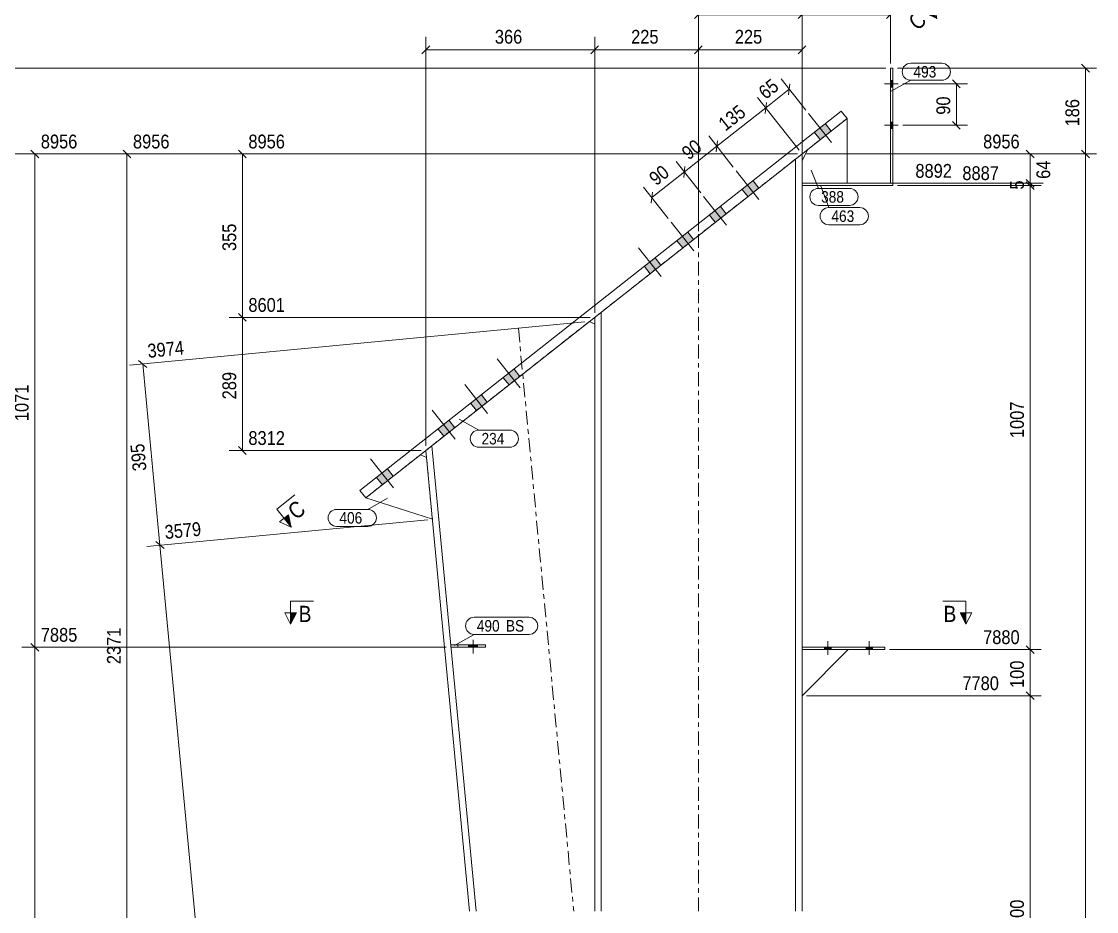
# Model space of a CAD drawing. Header units: millimetres. Extents: x 2 to 579, y 1 to 825.
# Drawn here: x 126.6 to 359.9, y 532.6 to 725.8 of the extents above; entities that cross this region are included whole.
import ezdxf

# ---------------------------------------------------------------- set-up
doc = ezdxf.new("R2010")
doc.units = ezdxf.units.MM
for name, pattern in [('XKITLINE00', [0]), ('XKITLINE01', [4, 1, -1, 1, -1]), ('XKITLINE02', [4, 2, -2]), ('XKITLINE03', [6, 3, -1, 1, -1])]:
    doc.linetypes.add(name, pattern=pattern)
for name, color, linetype, lineweight in [('Bolt', 3, 'Continuous', 0), ('Dimensions', 7, 'Continuous', 0), ('Part', 2, 'Continuous', 0), ('PartMark', 7, 'Continuous', 0), ('Section', 6, 'Continuous', 0)]:
    doc.layers.add(name, color=color, linetype=linetype, lineweight=lineweight)
doc.styles.add('ARIAL', font='ARIAL.TTF')

# ---------------------------------------------------------------- blocks, each defined once
blk = doc.blocks.new('*A6')
at = {"layer": 'Bolt'}
for points in [[(299.96, 700.12), (298.73, 701.69), (301.08, 703.55), (302.32, 701.98)], [(299.96, 700.12), (298.73, 701.69), (301.08, 703.55), (302.32, 701.98)], [(284.26, 687.74), (283.02, 689.31), (285.38, 691.17), (286.61, 689.6)], [(284.26, 687.74), (283.02, 689.31), (285.38, 691.17), (286.61, 689.6)], [(277.19, 682.17), (275.95, 683.74), (278.31, 685.6), (279.55, 684.02)], [(277.19, 682.17), (275.95, 683.74), (278.31, 685.6), (279.55, 684.02)], [(270.12, 676.6), (268.88, 678.17), (271.24, 680.02), (272.48, 678.45)], [(270.12, 676.6), (268.88, 678.17), (271.24, 680.02), (272.48, 678.45)], [(263.05, 671.02), (261.82, 672.59), (264.17, 674.45), (265.41, 672.88)], [(263.05, 671.02), (261.82, 672.59), (264.17, 674.45), (265.41, 672.88)], [(232.43, 646.88), (231.19, 648.45), (233.54, 650.31), (234.78, 648.74)], [(232.43, 646.88), (231.19, 648.45), (233.54, 650.31), (234.78, 648.74)], [(225.36, 641.31), (224.12, 642.88), (226.48, 644.73), (227.72, 643.16)], [(225.36, 641.31), (224.12, 642.88), (226.48, 644.73), (227.72, 643.16)], [(218.29, 635.73), (217.05, 637.31), (219.41, 639.16), (220.65, 637.59)], [(218.29, 635.73), (217.05, 637.31), (219.41, 639.16), (220.65, 637.59)], [(204.94, 625.21), (203.7, 626.78), (206.06, 628.64), (207.3, 627.07)], [(204.94, 625.21), (203.7, 626.78), (206.06, 628.64), (207.3, 627.07)]]:
    blk.add_hatch(color=3, dxfattribs=at).paths.add_polyline_path(points, flags=17)
at = {"layer": 'Bolt', "color": 3, "linetype": 'XKITLINE00', "lineweight": 0}
for p, q in [((302.38, 699.48), (297.43, 705.76)), ((302.38, 699.48), (297.43, 705.76)), ((302.32, 701.98), (301.08, 703.55)), ((302.32, 701.98), (301.08, 703.55)), ((299.96, 700.12), (298.73, 701.69)), ((299.96, 700.12), (298.73, 701.69)), ((286.67, 687.1), (281.72, 693.38)), ((286.67, 687.1), (281.72, 693.38)), ((286.61, 689.6), (285.38, 691.17)), ((286.61, 689.6), (285.38, 691.17)), ((284.26, 687.74), (283.02, 689.31)), ((284.26, 687.74), (283.02, 689.31)), ((279.61, 681.53), (274.65, 687.81)), ((279.61, 681.53), (274.65, 687.81)), ((277.19, 682.17), (275.95, 683.74)), ((277.19, 682.17), (275.95, 683.74)), ((279.55, 684.02), (278.31, 685.6)), ((279.55, 684.02), (278.31, 685.6)), ((272.54, 675.95), (267.59, 682.24)), ((272.54, 675.95), (267.59, 682.24)), ((272.48, 678.45), (271.24, 680.02)), ((272.48, 678.45), (271.24, 680.02)), ((265.47, 670.38), (260.52, 676.66)), ((265.47, 670.38), (260.52, 676.66)), ((270.12, 676.6), (268.88, 678.17)), ((270.12, 676.6), (268.88, 678.17)), ((265.41, 672.88), (264.17, 674.45)), ((265.41, 672.88), (264.17, 674.45)), ((263.05, 671.02), (261.82, 672.59)), ((263.05, 671.02), (261.82, 672.59)), ((234.84, 646.24), (229.89, 652.52)), ((234.84, 646.24), (229.89, 652.52)), ((234.78, 648.74), (233.54, 650.31)), ((234.78, 648.74), (233.54, 650.31)), ((227.78, 640.66), (222.82, 646.95)), ((227.78, 640.66), (222.82, 646.95)), ((232.43, 646.88), (231.19, 648.45)), ((232.43, 646.88), (231.19, 648.45)), ((227.72, 643.16), (226.48, 644.73)), ((227.72, 643.16), (226.48, 644.73)), ((225.36, 641.31), (224.12, 642.88)), ((225.36, 641.31), (224.12, 642.88)), ((220.71, 635.09), (215.75, 641.38)), ((220.71, 635.09), (215.75, 641.38)), ((218.29, 635.73), (217.05, 637.31)), ((218.29, 635.73), (217.05, 637.31)), ((220.65, 637.59), (219.41, 639.16)), ((220.65, 637.59), (219.41, 639.16)), ((207.36, 624.57), (202.4, 630.85)), ((207.36, 624.57), (202.4, 630.85)), ((207.3, 627.07), (206.06, 628.64)), ((207.3, 627.07), (206.06, 628.64)), ((204.94, 625.21), (203.7, 626.78)), ((204.94, 625.21), (203.7, 626.78))]:
    blk.add_line(p, q, dxfattribs=at)
blk = doc.blocks.new('*A12')
at = {"layer": 'Bolt'}
for points in [[(302.32, 589.93), (302.32, 589.43), (300.92, 589.43), (300.92, 589.93)], [(302.32, 589.93), (302.32, 589.43), (300.92, 589.43), (300.92, 589.93)], [(311.32, 589.93), (311.32, 589.43), (309.92, 589.43), (309.92, 589.93)], [(311.32, 589.93), (311.32, 589.43), (309.92, 589.43), (309.92, 589.93)]]:
    blk.add_hatch(color=3, dxfattribs=at).paths.add_polyline_path(points, flags=17)
at = {"layer": 'Bolt', "color": 3, "linetype": 'XKITLINE00', "lineweight": 0}
for p, q in [((301.62, 588.27), (301.62, 591.27)), ((301.62, 588.27), (301.62, 591.27)), ((310.62, 588.27), (310.62, 591.27)), ((310.62, 588.27), (310.62, 591.27)), ((300.92, 589.43), (300.92, 589.93)), ((300.92, 589.43), (300.92, 589.93)), ((302.32, 589.43), (302.32, 589.93)), ((302.32, 589.43), (302.32, 589.93)), ((309.92, 589.43), (309.92, 589.93)), ((309.92, 589.43), (309.92, 589.93)), ((311.32, 589.43), (311.32, 589.93)), ((311.32, 589.43), (311.32, 589.93))]:
    blk.add_line(p, q, dxfattribs=at)
blk = doc.blocks.new('*A13')
at = {"layer": 'Bolt', "color": 3, "linetype": 'XKITLINE02', "lineweight": 0}
for p, q in [((223.64, 589.93), (223.64, 590.43)), ((224.62, 588.58), (224.62, 591.58)), ((225.6, 589.93), (225.6, 590.43))]:
    blk.add_line(p, q, dxfattribs=at)
blk = doc.blocks.new('*A14')
at = {"layer": 'Bolt'}
for points in [[(315.22, 712.94), (315.72, 712.94), (315.72, 711.54), (315.22, 711.54)], [(315.22, 703.94), (315.72, 703.94), (315.72, 702.54), (315.22, 702.54)]]:
    blk.add_hatch(color=3, dxfattribs=at).paths.add_polyline_path(points, flags=17)
at = {"layer": 'Bolt', "color": 3, "linetype": 'XKITLINE00', "lineweight": 0}
for p, q in [((313.88, 712.24), (316.88, 712.24)), ((315.22, 712.94), (315.72, 712.94)), ((315.22, 711.54), (315.72, 711.54)), ((313.88, 703.24), (316.88, 703.24)), ((315.22, 703.94), (315.72, 703.94)), ((315.22, 702.54), (315.72, 702.54))]:
    blk.add_line(p, q, dxfattribs=at)
blk = doc.blocks.new('*A15')
at = {"layer": 'Bolt'}
for points in [[(315.22, 712.94), (315.72, 712.94), (315.72, 711.54), (315.22, 711.54)], [(315.22, 703.94), (315.72, 703.94), (315.72, 702.54), (315.22, 702.54)]]:
    blk.add_hatch(color=3, dxfattribs=at).paths.add_polyline_path(points, flags=17)
at = {"layer": 'Bolt', "color": 3, "linetype": 'XKITLINE00', "lineweight": 0}
for p, q in [((313.88, 712.24), (316.88, 712.24)), ((315.22, 712.94), (315.72, 712.94)), ((315.22, 711.54), (315.72, 711.54)), ((313.88, 703.24), (316.88, 703.24)), ((315.22, 703.94), (315.72, 703.94)), ((315.22, 702.54), (315.72, 702.54))]:
    blk.add_line(p, q, dxfattribs=at)
blk = doc.blocks.new('*A19')
at = {"layer": 'Bolt'}
blk.add_hatch(color=3, dxfattribs=at).paths.add_polyline_path([(223.64, 589.93), (223.64, 590.43), (225.6, 590.43), (225.6, 589.93)], flags=17)
at = {"layer": 'Bolt', "color": 3, "linetype": 'XKITLINE00', "lineweight": 0}
for p, q in [((223.64, 589.93), (223.64, 590.43)), ((224.62, 588.58), (224.62, 591.58)), ((225.6, 589.93), (225.6, 590.43))]:
    blk.add_line(p, q, dxfattribs=at)
blk = doc.blocks.new('*A22')
at = {"layer": 'Part', "color": 2, "linetype": 'XKITLINE00', "lineweight": 0}
for p, q in [((304.54, 706.28), (200.09, 623.94)), ((201.33, 622.36), (305.78, 704.71)), ((305.78, 704.71), (304.54, 706.28)), ((200.09, 623.94), (201.33, 622.36))]:
    blk.add_line(p, q, dxfattribs=at)
blk = doc.blocks.new('*A23')
at = {"layer": 'Part', "color": 7, "linetype": 'XKITLINE01', "lineweight": 0}
blk.add_line((296.02, 697.01), (251.02, 661.54), dxfattribs=at)
at = {"layer": 'Part', "color": 2, "linetype": 'XKITLINE00', "lineweight": 0}
for p, q in [((294.62, 532.63), (294.62, 695.91)), ((296.02, 532.63), (296.02, 697.01)), ((252.42, 662.64), (252.42, 532.63)), ((251.02, 661.54), (251.02, 532.63))]:
    blk.add_line(p, q, dxfattribs=at)
at = {"layer": 'Part', "color": 7, "linetype": 'XKITLINE03', "lineweight": 0}
blk.add_line((273.52, 532.63), (273.52, 689.28), dxfattribs=at)
blk = doc.blocks.new('*A27')
at = {"layer": 'Part', "color": 7, "linetype": 'XKITLINE01', "lineweight": 0}
for p, q in [((214.37, 632.65), (249.86, 660.62)), ((215.68, 633.68), (249.85, 660.64)), ((249.86, 660.62), (249.85, 660.64)), ((249.85, 660.64), (249.87, 660.63)), ((251.02, 532.63), (251.02, 660.07))]:
    blk.add_line(p, q, dxfattribs=at)
at = {"layer": 'Part', "color": 2, "linetype": 'XKITLINE00', "lineweight": 0}
for p, q in [((251.02, 660.07), (249.86, 660.62)), ((249.87, 660.63), (251.02, 660.07)), ((223.87, 532.63), (214.37, 632.65)), ((215.68, 633.68), (225.28, 532.63))]:
    blk.add_line(p, q, dxfattribs=at)
at = {"layer": 'Part', "color": 7, "linetype": 'XKITLINE03', "lineweight": 0}
blk.add_line((234.46, 659.18), (246.47, 532.63), dxfattribs=at)
blk = doc.blocks.new('*A28')
at = {"layer": 'Part', "color": 7, "linetype": 'XKITLINE01', "lineweight": 0}
for p, q in [((213.2, 631.72), (201.33, 622.36)), ((215.79, 617.71), (214.52, 631.15))]:
    blk.add_line(p, q, dxfattribs=at)
at = {"layer": 'Part', "color": 2, "linetype": 'XKITLINE00', "lineweight": 0}
for p, q in [((214.52, 631.15), (213.2, 631.72)), ((215.79, 617.71), (201.33, 622.36))]:
    blk.add_line(p, q, dxfattribs=at)
blk = doc.blocks.new('*A36')
at = {"layer": 'Part', "color": 2, "linetype": 'XKITLINE00', "lineweight": 0}
for p, q in [((296.02, 589.93), (314.02, 589.93)), ((314.02, 589.43), (296.02, 589.43)), ((314.02, 589.93), (314.02, 589.43))]:
    blk.add_line(p, q, dxfattribs=at)
at = {"layer": 'Part', "color": 7, "linetype": 'XKITLINE01', "lineweight": 0}
blk.add_line((296.02, 589.43), (296.02, 589.93), dxfattribs=at)
blk = doc.blocks.new('*A37')
at = {"layer": 'Part', "color": 7, "linetype": 'XKITLINE01', "lineweight": 0}
for p, q in [((227.32, 590.43), (219.82, 590.43)), ((219.82, 590.43), (219.82, 589.93)), ((221.32, 589.93), (221.32, 590.43)), ((227.32, 589.93), (227.32, 590.43)), ((219.82, 589.93), (227.32, 589.93))]:
    blk.add_line(p, q, dxfattribs=at)
blk = doc.blocks.new('*A38')
at = {"layer": 'Part', "color": 2, "linetype": 'XKITLINE00', "lineweight": 0}
blk.add_line((296.02, 579.43), (306.02, 589.43), dxfattribs=at)
at = {"layer": 'Part', "color": 7, "linetype": 'XKITLINE01', "lineweight": 0}
for p, q in [((296.02, 589.43), (296.02, 579.43)), ((306.02, 589.43), (296.02, 589.43))]:
    blk.add_line(p, q, dxfattribs=at)
blk = doc.blocks.new('*A39')
at = {"layer": 'Part', "color": 7, "linetype": 'XKITLINE01', "lineweight": 0}
for p, q in [((297.2, 697.94), (305.78, 704.71)), ((296.02, 690.64), (296.02, 695.51)), ((305.78, 690.64), (296.02, 690.64))]:
    blk.add_line(p, q, dxfattribs=at)
at = {"layer": 'Part', "color": 2, "linetype": 'XKITLINE00', "lineweight": 0}
for p, q in [((305.78, 704.71), (305.78, 690.64)), ((297.2, 697.94), (296.02, 695.51))]:
    blk.add_line(p, q, dxfattribs=at)
blk = doc.blocks.new('*A40')
at = {"layer": 'Part', "color": 2, "linetype": 'XKITLINE00', "lineweight": 0}
for p, q in [((315.22, 690.64), (315.22, 715.64)), ((315.22, 715.64), (315.72, 715.64)), ((315.72, 715.64), (315.72, 690.64)), ((315.72, 690.64), (315.22, 690.64))]:
    blk.add_line(p, q, dxfattribs=at)
blk = doc.blocks.new('*A41')
at = {"layer": 'Part', "color": 2, "linetype": 'XKITLINE00', "lineweight": 0}
for p, q in [((296.02, 690.64), (296.02, 690.14)), ((296.02, 690.64), (315.72, 690.64)), ((315.72, 690.64), (315.72, 690.14)), ((315.72, 690.14), (296.02, 690.14))]:
    blk.add_line(p, q, dxfattribs=at)
blk = doc.blocks.new('*A45')
at = {"layer": 'Part', "color": 2, "linetype": 'XKITLINE00', "lineweight": 0}
for p, q in [((219.82, 590.43), (219.82, 590.11)), ((219.82, 590.43), (227.32, 590.43)), ((227.32, 590.43), (227.32, 589.93)), ((227.32, 589.93), (219.84, 589.93))]:
    blk.add_line(p, q, dxfattribs=at)
at = {"layer": 'Part', "color": 7, "linetype": 'XKITLINE01', "lineweight": 0}
for p, q in [((221.32, 589.93), (221.32, 590.43)), ((219.82, 590.11), (219.82, 589.93)), ((219.82, 589.93), (219.84, 589.93))]:
    blk.add_line(p, q, dxfattribs=at)
blk = doc.blocks.new('*A134')
at = {"layer": 'Dimensions', "color": 7, "linetype": 'XKITLINE00', "lineweight": 0}
blk.add_line((314.22, 715.64), (102.3, 715.64), dxfattribs=at)
blk = doc.blocks.new('*A140')
at = {"layer": 'Section'}
for points in [[(323.73, 728.4), (325.27, 726.44), (322.74, 727.63)], [(184.59, 618.71), (185.15, 615.98), (183.6, 617.94)]]:
    blk.add_hatch(color=3, dxfattribs=at).paths.add_polyline_path(points, flags=17)
at = {"layer": 'Section', "color": 1, "linetype": 'XKITLINE00', "lineweight": 0}
for p, q in [((322.18, 730.37), (318.25, 727.27)), ((322.18, 730.37), (325.27, 726.44)), ((182.06, 619.9), (185.98, 623)), ((182.06, 619.9), (185.15, 615.98))]:
    blk.add_line(p, q, dxfattribs=at)
at = {"layer": 'Section', "color": 3, "linetype": 'XKITLINE00', "lineweight": 0}
for p, q in [((322.74, 727.63), (324.71, 729.18)), ((324.71, 729.18), (325.27, 726.44)), ((325.27, 726.44), (322.74, 727.63)), ((184.59, 618.71), (182.62, 617.17)), ((185.15, 615.98), (184.59, 618.71)), ((185.15, 615.98), (182.62, 617.17))]:
    blk.add_line(p, q, dxfattribs=at)
at = {"layer": 'Section', "color": 7, "style": 'ARIAL', "width": 0.85}
for p in [(320.94, 723.66), (186.22, 617.45)]:
    blk.add_text('C', height=3.5, rotation=38.2507, dxfattribs=at).set_placement(p)
blk = doc.blocks.new('*A142')
at = {"layer": 'Section'}
for points in [[(186.28, 597.43), (185.03, 594.93), (185.03, 597.43)], [(331.59, 597.43), (331.59, 594.93), (330.34, 597.43)]]:
    blk.add_hatch(color=3, dxfattribs=at).paths.add_polyline_path(points, flags=17)
at = {"layer": 'Section', "color": 1, "linetype": 'XKITLINE00', "lineweight": 0}
for p, q in [((185.03, 599.93), (190.03, 599.93)), ((185.03, 599.93), (185.03, 594.93)), ((331.59, 599.93), (326.59, 599.93)), ((331.59, 599.93), (331.59, 594.93))]:
    blk.add_line(p, q, dxfattribs=at)
at = {"layer": 'Section', "color": 3, "linetype": 'XKITLINE00', "lineweight": 0}
for p, q in [((185.03, 594.93), (183.78, 597.43)), ((186.28, 597.43), (183.78, 597.43)), ((185.03, 594.93), (186.28, 597.43)), ((330.34, 597.43), (332.84, 597.43)), ((331.59, 594.93), (330.34, 597.43)), ((332.84, 597.43), (331.59, 594.93))]:
    blk.add_line(p, q, dxfattribs=at)
at = {"layer": 'Section', "color": 7, "style": 'ARIAL', "width": 0.85}
for p in [(186.78, 595.43), (326.73, 595.43)]:
    blk.add_text('B', height=3.5, dxfattribs=at).set_placement(p)
blk = doc.blocks.new('*A145')
at = {"layer": 'Dimensions', "color": 7, "linetype": 'XKITLINE00', "lineweight": 0}
for p, q in [((274.03, 688.59), (268.72, 695.34)), ((263.41, 687.53), (270.48, 693.1)), ((270.62, 694.29), (270.34, 691.91)), ((266.97, 683.02), (261.65, 689.77)), ((263.56, 688.72), (263.27, 686.34))]:
    blk.add_line(p, q, dxfattribs=at)
at = {"layer": 'Dimensions', "color": 3}
for p in [(270.48, 693.1), (263.41, 687.53)]:
    blk.add_point(p, dxfattribs=at)
at = {"layer": 'Dimensions', "color": 3, "style": 'ARIAL', "width": 0.85}
blk.add_text('90', height=3, rotation=38.2507, dxfattribs=at).set_placement((264.36, 690))
blk = doc.blocks.new('*A146')
at = {"layer": 'Dimensions', "color": 7, "linetype": 'XKITLINE00', "lineweight": 0}
for p, q in [((281.1, 694.16), (275.79, 700.91)), ((270.48, 693.1), (277.55, 698.67)), ((277.69, 699.86), (277.41, 697.48)), ((274.03, 688.59), (268.72, 695.34)), ((270.62, 694.29), (270.34, 691.91))]:
    blk.add_line(p, q, dxfattribs=at)
at = {"layer": 'Dimensions', "color": 3}
for p in [(277.55, 698.67), (270.48, 693.1)]:
    blk.add_point(p, dxfattribs=at)
at = {"layer": 'Dimensions', "color": 3, "style": 'ARIAL', "width": 0.85}
blk.add_text('90', height=3, rotation=38.2507, dxfattribs=at).set_placement((271.43, 695.57))
blk = doc.blocks.new('*A147')
at = {"layer": 'Dimensions', "color": 7, "linetype": 'XKITLINE00', "lineweight": 0}
for p, q in [((295.4, 697.8), (286.37, 709.25)), ((277.55, 698.67), (288.14, 707.02)), ((288.28, 708.21), (287.99, 705.82)), ((281.1, 694.16), (275.79, 700.91)), ((277.69, 699.86), (277.41, 697.48))]:
    blk.add_line(p, q, dxfattribs=at)
at = {"layer": 'Dimensions', "color": 3}
for p in [(288.14, 707.02), (277.55, 698.67)]:
    blk.add_point(p, dxfattribs=at)
at = {"layer": 'Dimensions', "color": 3, "style": 'ARIAL', "width": 0.85}
blk.add_text('135', height=3, rotation=38.2507, dxfattribs=at).set_placement((279.39, 701.84))
blk = doc.blocks.new('*A148')
at = {"layer": 'Dimensions', "color": 7, "linetype": 'XKITLINE00', "lineweight": 0}
for p, q in [((296.81, 706.55), (291.49, 713.29)), ((293.4, 712.24), (293.11, 709.86)), ((295.4, 697.8), (286.37, 709.25)), ((288.14, 707.02), (293.26, 711.05)), ((288.28, 708.21), (287.99, 705.82))]:
    blk.add_line(p, q, dxfattribs=at)
at = {"layer": 'Dimensions', "color": 3}
for p in [(293.26, 711.05), (288.14, 707.02)]:
    blk.add_point(p, dxfattribs=at)
at = {"layer": 'Dimensions', "color": 3, "style": 'ARIAL', "width": 0.85}
blk.add_text('65', height=3, rotation=38.2507, dxfattribs=at).set_placement((288.11, 708.72))
blk = doc.blocks.new('*A149')
at = {"layer": 'Dimensions', "color": 7, "linetype": 'XKITLINE00', "lineweight": 0}
for p, q in [((214.37, 633.65), (214.37, 722.45)), ((251.02, 662.54), (251.02, 722.45)), ((215.22, 720.45), (213.53, 718.75)), ((214.37, 719.6), (251.02, 719.6)), ((251.87, 720.45), (250.17, 718.75))]:
    blk.add_line(p, q, dxfattribs=at)
at = {"layer": 'Dimensions', "color": 3}
for p in [(214.37, 719.6), (251.02, 719.6)]:
    blk.add_point(p, dxfattribs=at)
at = {"layer": 'Dimensions', "color": 3, "style": 'ARIAL', "width": 0.85}
blk.add_text('366', height=3, dxfattribs=at).set_placement((229.36, 720.95))
blk = doc.blocks.new('*A150')
at = {"layer": 'Dimensions', "color": 7, "linetype": 'XKITLINE00', "lineweight": 0}
for p, q in [((251.02, 662.54), (251.02, 722.45)), ((273.52, 680.28), (273.52, 722.45)), ((251.87, 720.45), (250.17, 718.75)), ((251.02, 719.6), (273.52, 719.6)), ((274.37, 720.45), (272.67, 718.75))]:
    blk.add_line(p, q, dxfattribs=at)
at = {"layer": 'Dimensions', "color": 3}
for p in [(251.02, 719.6), (273.52, 719.6)]:
    blk.add_point(p, dxfattribs=at)
at = {"layer": 'Dimensions', "color": 3, "style": 'ARIAL', "width": 0.85}
blk.add_text('225', height=3, dxfattribs=at).set_placement((258.93, 720.95))
blk = doc.blocks.new('*A151')
at = {"layer": 'Dimensions', "color": 7, "linetype": 'XKITLINE00', "lineweight": 0}
for p, q in [((273.52, 680.28), (273.52, 722.45)), ((296.02, 696.51), (296.02, 722.45)), ((274.37, 720.45), (272.67, 718.75)), ((273.52, 719.6), (296.02, 719.6)), ((296.87, 720.45), (295.17, 718.75))]:
    blk.add_line(p, q, dxfattribs=at)
at = {"layer": 'Dimensions', "color": 3}
for p in [(273.52, 719.6), (296.02, 719.6)]:
    blk.add_point(p, dxfattribs=at)
at = {"layer": 'Dimensions', "color": 3, "style": 'ARIAL', "width": 0.85}
blk.add_text('225', height=3, dxfattribs=at).set_placement((281.43, 720.95))
blk = doc.blocks.new('*A152')
at = {"layer": 'Dimensions', "color": 7, "linetype": 'XKITLINE00', "lineweight": 0}
for p, q in [((250.02, 661.54), (171.72, 661.54)), ((173.72, 662.39), (175.42, 660.69)), ((174.57, 632.65), (174.57, 661.54)), ((213.37, 632.65), (171.72, 632.65)), ((173.72, 633.5), (175.42, 631.8))]:
    blk.add_line(p, q, dxfattribs=at)
at = {"layer": 'Dimensions', "color": 3}
for p in [(174.57, 661.54), (174.57, 632.65)]:
    blk.add_point(p, dxfattribs=at)
at = {"layer": 'Dimensions', "color": 3, "style": 'ARIAL', "width": 0.85}
for s, p in [('8601', (175.87, 662.74)), ('8312', (175.87, 633.85))]:
    blk.add_text(s, height=3, dxfattribs=at).set_placement(p)
blk.add_text('289', height=3, rotation=90.0002, dxfattribs=at).set_placement((173.22, 643.75))
blk = doc.blocks.new('*A153')
at = {"layer": 'Dimensions', "color": 7, "linetype": 'XKITLINE00', "lineweight": 0}
for p, q in [((173.72, 697.86), (175.42, 696.16)), ((295.02, 697.01), (171.72, 697.01)), ((174.57, 661.54), (174.57, 697.01)), ((250.02, 661.54), (171.72, 661.54)), ((173.72, 662.39), (175.42, 660.69))]:
    blk.add_line(p, q, dxfattribs=at)
at = {"layer": 'Dimensions', "color": 3}
for p in [(174.57, 697.01), (174.57, 661.54)]:
    blk.add_point(p, dxfattribs=at)
at = {"layer": 'Dimensions', "color": 3, "style": 'ARIAL', "width": 0.85}
blk.add_text('8956', height=3, dxfattribs=at).set_placement((175.87, 698.21))
blk.add_text('355', height=3, rotation=90.0002, dxfattribs=at).set_placement((173.22, 675.94))
blk = doc.blocks.new('*A154')
at = {"layer": 'Dimensions', "color": 7, "linetype": 'XKITLINE00', "lineweight": 0}
for p, q in [((356.67, 697.86), (358.37, 696.16)), ((297.02, 697.01), (359.92, 697.01)), ((357.52, 143.23), (357.52, 697.01))]:
    blk.add_line(p, q, dxfattribs=at)
at = {"layer": 'Dimensions', "color": 3}
blk.add_point((357.52, 697.01), dxfattribs=at)
blk = doc.blocks.new('*A155')
at = {"layer": 'Dimensions', "color": 7, "linetype": 'XKITLINE00', "lineweight": 0}
for p, q in [((356.67, 716.49), (358.37, 714.79)), ((316.72, 715.64), (359.92, 715.64)), ((357.52, 697.01), (357.52, 715.64)), ((356.67, 697.86), (358.37, 696.16)), ((297.02, 697.01), (359.92, 697.01))]:
    blk.add_line(p, q, dxfattribs=at)
at = {"layer": 'Dimensions', "color": 3}
for p in [(357.52, 715.64), (357.52, 697.01)]:
    blk.add_point(p, dxfattribs=at)
at = {"layer": 'Dimensions', "color": 3, "style": 'ARIAL', "width": 0.85}
blk.add_text('186', height=3, rotation=90.0002, dxfattribs=at).set_placement((356.17, 702.99))
blk = doc.blocks.new('*A157')
at = {"layer": 'Dimensions', "color": 7, "linetype": 'XKITLINE00', "lineweight": 0}
blk.add_line((295.02, 697.01), (114.67, 697.01), dxfattribs=at)
blk = doc.blocks.new('*A158')
at = {"layer": 'Dimensions', "color": 7, "linetype": 'XKITLINE00', "lineweight": 0}
for p, q in [((128.67, 590.78), (130.37, 589.08)), ((218.82, 589.93), (126.67, 589.93)), ((129.52, 143.23), (129.52, 589.93))]:
    blk.add_line(p, q, dxfattribs=at)
at = {"layer": 'Dimensions', "color": 3}
blk.add_point((129.52, 589.93), dxfattribs=at)
at = {"layer": 'Dimensions', "color": 3, "style": 'ARIAL', "width": 0.85}
blk.add_text('7885', height=3, dxfattribs=at).set_placement((130.82, 591.13))
blk = doc.blocks.new('*A159')
at = {"layer": 'Dimensions', "color": 7, "linetype": 'XKITLINE00', "lineweight": 0}
for p, q in [((128.67, 697.86), (130.37, 696.16)), ((295.02, 697.01), (126.67, 697.01)), ((129.52, 589.93), (129.52, 697.01)), ((128.67, 590.78), (130.37, 589.08)), ((218.82, 589.93), (126.67, 589.93))]:
    blk.add_line(p, q, dxfattribs=at)
at = {"layer": 'Dimensions', "color": 3}
for p in [(129.52, 697.01), (129.52, 589.93)]:
    blk.add_point(p, dxfattribs=at)
at = {"layer": 'Dimensions', "color": 3, "style": 'ARIAL', "width": 0.85}
blk.add_text('8956', height=3, dxfattribs=at).set_placement((130.82, 698.21))
blk.add_text('1071', height=3, rotation=90.0002, dxfattribs=at).set_placement((128.17, 639.02))
blk = doc.blocks.new('*A163')
at = {"layer": 'Dimensions', "color": 7, "linetype": 'XKITLINE00', "lineweight": 0}
for p, q in [((148.67, 697.86), (150.37, 696.16)), ((295.02, 697.01), (146.67, 697.01)), ((149.52, 484.43), (149.52, 697.01)), ((148.67, 485.28), (150.37, 483.58)), ((251.42, 484.43), (146.67, 484.43))]:
    blk.add_line(p, q, dxfattribs=at)
at = {"layer": 'Dimensions', "color": 3}
for p in [(149.52, 697.01), (149.52, 484.43)]:
    blk.add_point(p, dxfattribs=at)
at = {"layer": 'Dimensions', "color": 3, "style": 'ARIAL', "width": 0.85}
blk.add_text('8956', height=3, dxfattribs=at).set_placement((150.82, 698.21))
blk.add_text('2371', height=3, rotation=90.0002, dxfattribs=at).set_placement((148.17, 586.27))
blk = doc.blocks.new('*A170')
at = {"layer": 'Dimensions', "color": 7, "linetype": 'XKITLINE00', "lineweight": 0}
for p, q in [((297.02, 579.43), (347.92, 579.43)), ((344.67, 580.28), (346.37, 578.58)), ((345.52, 483.93), (345.52, 579.43)), ((315.02, 483.93), (347.92, 483.93)), ((344.67, 484.78), (346.37, 483.08))]:
    blk.add_line(p, q, dxfattribs=at)
at = {"layer": 'Dimensions', "color": 3}
for p in [(345.52, 579.43), (345.52, 483.93)]:
    blk.add_point(p, dxfattribs=at)
at = {"layer": 'Dimensions', "color": 3, "style": 'ARIAL', "width": 0.85}
blk.add_text('7780', height=3, dxfattribs=at).set_placement((330.82, 580.63))
blk.add_text('1200', height=3, rotation=90.0002, dxfattribs=at).set_placement((344.17, 527.23))
blk = doc.blocks.new('*A171')
at = {"layer": 'Dimensions', "color": 7, "linetype": 'XKITLINE00', "lineweight": 0}
for p, q in [((344.67, 590.28), (346.37, 588.58)), ((315.02, 589.43), (347.92, 589.43)), ((345.52, 579.43), (345.52, 589.43)), ((297.02, 579.43), (347.92, 579.43)), ((344.67, 580.28), (346.37, 578.58))]:
    blk.add_line(p, q, dxfattribs=at)
at = {"layer": 'Dimensions', "color": 3}
for p in [(345.52, 589.43), (345.52, 579.43)]:
    blk.add_point(p, dxfattribs=at)
at = {"layer": 'Dimensions', "color": 3, "style": 'ARIAL', "width": 0.85}
blk.add_text('7880', height=3, dxfattribs=at).set_placement((335.32, 590.63))
blk.add_text('100', height=3, rotation=90.0002, dxfattribs=at).set_placement((344.17, 581.1))
blk = doc.blocks.new('*A172')
at = {"layer": 'Dimensions', "color": 7, "linetype": 'XKITLINE00', "lineweight": 0}
for p, q in [((344.67, 690.99), (346.37, 689.29)), ((316.72, 690.14), (347.92, 690.14)), ((345.52, 589.43), (345.52, 690.14)), ((344.67, 590.28), (346.37, 588.58)), ((315.02, 589.43), (347.92, 589.43))]:
    blk.add_line(p, q, dxfattribs=at)
at = {"layer": 'Dimensions', "color": 3}
for p in [(345.52, 690.14), (345.52, 589.43)]:
    blk.add_point(p, dxfattribs=at)
at = {"layer": 'Dimensions', "color": 3, "style": 'ARIAL', "width": 0.85}
blk.add_text('8887', height=3, dxfattribs=at).set_placement((330.82, 691.34))
blk.add_text('1007', height=3, rotation=90.0002, dxfattribs=at).set_placement((344.17, 635.34))
blk = doc.blocks.new('*A173')
at = {"layer": 'Dimensions', "color": 7, "linetype": 'XKITLINE00', "lineweight": 0}
for p, q in [((306.78, 690.64), (347.92, 690.64)), ((344.67, 691.49), (346.37, 689.79)), ((344.67, 690.99), (346.37, 689.29)), ((345.52, 690.14), (345.52, 690.64)), ((316.72, 690.14), (347.92, 690.14))]:
    blk.add_line(p, q, dxfattribs=at)
at = {"layer": 'Dimensions', "color": 3}
for p in [(345.52, 690.64), (345.52, 690.14)]:
    blk.add_point(p, dxfattribs=at)
at = {"layer": 'Dimensions', "color": 3, "style": 'ARIAL', "width": 0.85}
blk.add_text('8892', height=3, dxfattribs=at).set_placement((320.62, 691.84))
blk.add_text('5', height=3, rotation=90.0002, dxfattribs=at).set_placement((344.17, 689.28))
blk = doc.blocks.new('*A174')
at = {"layer": 'Dimensions', "color": 7, "linetype": 'XKITLINE00', "lineweight": 0}
for p, q in [((344.67, 697.86), (346.37, 696.16)), ((297.02, 697.01), (348.37, 697.01)), ((345.52, 690.64), (345.52, 697.01)), ((306.78, 690.64), (348.37, 690.64)), ((344.67, 691.49), (346.37, 689.79))]:
    blk.add_line(p, q, dxfattribs=at)
at = {"layer": 'Dimensions', "color": 3}
for p in [(345.52, 697.01), (345.52, 690.64)]:
    blk.add_point(p, dxfattribs=at)
at = {"layer": 'Dimensions', "color": 3, "style": 'ARIAL', "width": 0.85}
blk.add_text('8956', height=3, dxfattribs=at).set_placement((335.32, 698.21))
blk.add_text('64', height=3, rotation=90.0002, dxfattribs=at).set_placement((349.87, 691.6))
blk = doc.blocks.new('*A175')
at = {"layer": 'Dimensions', "color": 7, "linetype": 'XKITLINE00', "lineweight": 0}
for p, q in [((317.88, 712.24), (331.92, 712.24)), ((328.67, 713.09), (330.37, 711.39)), ((329.52, 703.24), (329.52, 712.24)), ((317.88, 703.24), (331.92, 703.24)), ((328.67, 704.09), (330.37, 702.39))]:
    blk.add_line(p, q, dxfattribs=at)
at = {"layer": 'Dimensions', "color": 3}
for p in [(329.52, 712.24), (329.52, 703.24)]:
    blk.add_point(p, dxfattribs=at)
at = {"layer": 'Dimensions', "color": 3, "style": 'ARIAL', "width": 0.85}
blk.add_text('90', height=3, rotation=90.0002, dxfattribs=at).set_placement((328.17, 705.52))
blk = doc.blocks.new('*A176')
at = {"layer": 'Dimensions', "color": 7, "linetype": 'XKITLINE00', "lineweight": 0}
for p, q in [((214.8, 617.62), (153.84, 611.83)), ((155.75, 612.86), (157.6, 611.34)), ((185.9, 304.35), (156.67, 612.1))]:
    blk.add_line(p, q, dxfattribs=at)
at = {"layer": 'Dimensions', "color": 3}
blk.add_point((156.67, 612.1), dxfattribs=at)
at = {"layer": 'Dimensions', "color": 3, "style": 'ARIAL', "width": 0.85}
blk.add_text('3579', height=3, rotation=5.4259, dxfattribs=at).set_placement((157.85, 613.42))
blk = doc.blocks.new('*A177')
at = {"layer": 'Dimensions', "color": 7, "linetype": 'XKITLINE00', "lineweight": 0}
for p, q in [((248.85, 660.54), (150.1, 651.17)), ((152.01, 652.2), (153.86, 650.67)), ((156.67, 612.1), (152.94, 651.44)), ((214.8, 617.62), (153.84, 611.83)), ((155.75, 612.86), (157.6, 611.34))]:
    blk.add_line(p, q, dxfattribs=at)
at = {"layer": 'Dimensions', "color": 3}
for p in [(152.94, 651.44), (156.67, 612.1)]:
    blk.add_point(p, dxfattribs=at)
at = {"layer": 'Dimensions', "color": 3, "style": 'ARIAL', "width": 0.85}
for s, rotation, p in [('3974', 5.4259, (154.12, 652.75)), ('395', 95.4261, (153.78, 628.32))]:
    blk.add_text(s, height=3, rotation=rotation, dxfattribs=at).set_placement(p)
blk = doc.blocks.new('*A178')
at = {"layer": 'Dimensions', "color": 7, "linetype": 'XKITLINE00', "lineweight": 0}
for p, q in [((274.37, 728.08), (272.67, 726.38)), ((273.52, 680.28), (273.52, 730.08)), ((296.87, 728.08), (295.17, 726.38)), ((296.02, 696.51), (296.02, 730.08)), ((273.52, 727.23), (296.02, 727.23))]:
    blk.add_line(p, q, dxfattribs=at)
at = {"layer": 'Dimensions', "color": 3}
for p in [(273.52, 727.23), (296.02, 727.23)]:
    blk.add_point(p, dxfattribs=at)
at = {"layer": 'Dimensions', "color": 3, "style": 'ARIAL', "width": 0.85}
blk.add_text('225', height=3, dxfattribs=at).set_placement((281.43, 728.58))
blk = doc.blocks.new('*A179')
at = {"layer": 'Dimensions', "color": 7, "linetype": 'XKITLINE00', "lineweight": 0}
for p, q in [((296.87, 728.08), (295.17, 726.38)), ((296.02, 696.51), (296.02, 730.08)), ((316.07, 728.08), (314.38, 726.38)), ((315.22, 716.64), (315.22, 730.08)), ((296.02, 727.23), (315.22, 727.23))]:
    blk.add_line(p, q, dxfattribs=at)
at = {"layer": 'Dimensions', "color": 3}
for p in [(296.02, 727.23), (315.22, 727.23)]:
    blk.add_point(p, dxfattribs=at)
at = {"layer": 'Dimensions', "color": 3, "style": 'ARIAL', "width": 0.85}
blk.add_text('192', height=3, dxfattribs=at).set_placement((302.29, 728.58))
blk = doc.blocks.new('*A180')
at = {"layer": 'PartMark', "color": 7, "linetype": 'XKITLINE00', "lineweight": 0}
for p, q in [((299.99, 690.27), (301.8, 685.36)), ((301.8, 685.36), (308.57, 685.36)), ((301.8, 681.66), (308.57, 681.66))]:
    blk.add_line(p, q, dxfattribs=at)
for centre, start, end in [((301.8, 683.51), 90, 270), ((308.57, 683.51), 270, 90)]:
    blk.add_arc(centre, 1.85, start, end, dxfattribs=at)
at = {"layer": 'PartMark', "color": 3, "style": 'ARIAL', "width": 0.85}
blk.add_text('463', height=2.5, dxfattribs=at).set_placement((302.4, 682.26))
blk = doc.blocks.new('*A181')
at = {"layer": 'PartMark', "color": 7, "linetype": 'XKITLINE00', "lineweight": 0}
for p, q in [((319.6, 716.7), (326.36, 716.7)), ((315.35, 710.61), (319.6, 713)), ((319.6, 713), (326.36, 713))]:
    blk.add_line(p, q, dxfattribs=at)
for centre, start, end in [((319.6, 714.85), 90, 270), ((326.36, 714.85), 270, 90)]:
    blk.add_arc(centre, 1.85, start, end, dxfattribs=at)
at = {"layer": 'PartMark', "color": 3, "style": 'ARIAL', "width": 0.85}
blk.add_text('493', height=2.5, dxfattribs=at).set_placement((320.2, 713.6))
blk = doc.blocks.new('*A182')
at = {"layer": 'PartMark', "color": 7, "linetype": 'XKITLINE00', "lineweight": 0}
for p, q in [((298, 693.48), (299.56, 689.54)), ((299.56, 689.54), (306.32, 689.54)), ((299.56, 685.84), (306.32, 685.84))]:
    blk.add_line(p, q, dxfattribs=at)
for centre, start, end in [((299.56, 687.69), 90, 270), ((306.32, 687.69), 270, 90)]:
    blk.add_arc(centre, 1.85, start, end, dxfattribs=at)
at = {"layer": 'PartMark', "color": 3, "style": 'ARIAL', "width": 0.85}
blk.add_text('388', height=2.5, dxfattribs=at).set_placement((300.16, 686.44))
blk = doc.blocks.new('*A183')
at = {"layer": 'PartMark', "color": 7, "linetype": 'XKITLINE00', "lineweight": 0}
for p, q in [((206.03, 622.27), (201.79, 619.87)), ((195.03, 619.87), (201.79, 619.87)), ((195.03, 616.17), (201.79, 616.17))]:
    blk.add_line(p, q, dxfattribs=at)
for centre, start, end in [((195.03, 618.02), 90, 270), ((201.79, 618.02), 270, 90)]:
    blk.add_arc(centre, 1.85, start, end, dxfattribs=at)
at = {"layer": 'PartMark', "color": 3, "style": 'ARIAL', "width": 0.85}
blk.add_text('406', height=2.5, dxfattribs=at).set_placement((195.63, 616.77))
blk = doc.blocks.new('*A187')
at = {"layer": 'PartMark', "color": 7, "linetype": 'XKITLINE00', "lineweight": 0}
for p, q in [((221.61, 639.46), (225.86, 637.06)), ((225.86, 637.06), (232.62, 637.06)), ((225.86, 633.36), (232.62, 633.36))]:
    blk.add_line(p, q, dxfattribs=at)
for centre, start, end in [((225.86, 635.21), 90, 270), ((232.62, 635.21), 270, 90)]:
    blk.add_arc(centre, 1.85, start, end, dxfattribs=at)
at = {"layer": 'PartMark', "color": 3, "style": 'ARIAL', "width": 0.85}
blk.add_text('234', height=2.5, dxfattribs=at).set_placement((226.46, 633.96))
blk = doc.blocks.new('*A190')
at = {"layer": 'PartMark', "color": 7, "linetype": 'XKITLINE00', "lineweight": 0}
for p, q in [((224.84, 596.44), (236.8, 596.44)), ((220.59, 590.34), (224.84, 592.74)), ((224.84, 592.74), (236.8, 592.74))]:
    blk.add_line(p, q, dxfattribs=at)
for centre, start, end in [((224.84, 594.59), 90, 270), ((236.8, 594.59), 270, 90)]:
    blk.add_arc(centre, 1.85, start, end, dxfattribs=at)
at = {"layer": 'PartMark', "color": 3, "style": 'ARIAL', "width": 0.85}
for s, p in [('490', (225.44, 593.34)), ('BS', (231.75, 593.34))]:
    blk.add_text(s, height=2.5, dxfattribs=at).set_placement(p)

msp = doc.modelspace()

# ---------------------------------------------------------------- block references
at = {"lineweight": 0}
for name in ['*A140', '*A178', '*A179', '*A149', '*A150', '*A151', '*A134', '*A155', '*A181', '*A40', '*A148', '*A14', '*A15', '*A175', '*A147', '*A22', '*A6', '*A39', '*A157', '*A159', '*A163', '*A153', '*A146', '*A174', '*A154', '*A145', '*A182', '*A173', '*A172', '*A41', '*A180', '*A152', '*A177', '*A27', '*A187', '*A28', '*A183', '*A176', '*A142', '*A190', '*A158', '*A171', '*A37', '*A45', '*A13', '*A19', '*A12', '*A36', '*A38', '*A170']:
    msp.add_blockref(name, (0, 0), dxfattribs=at)
at = {"layer": 'Part', "lineweight": 0}
msp.add_blockref('*A23', (0, 0), dxfattribs=at)

doc.saveas('drawing.dxf')
